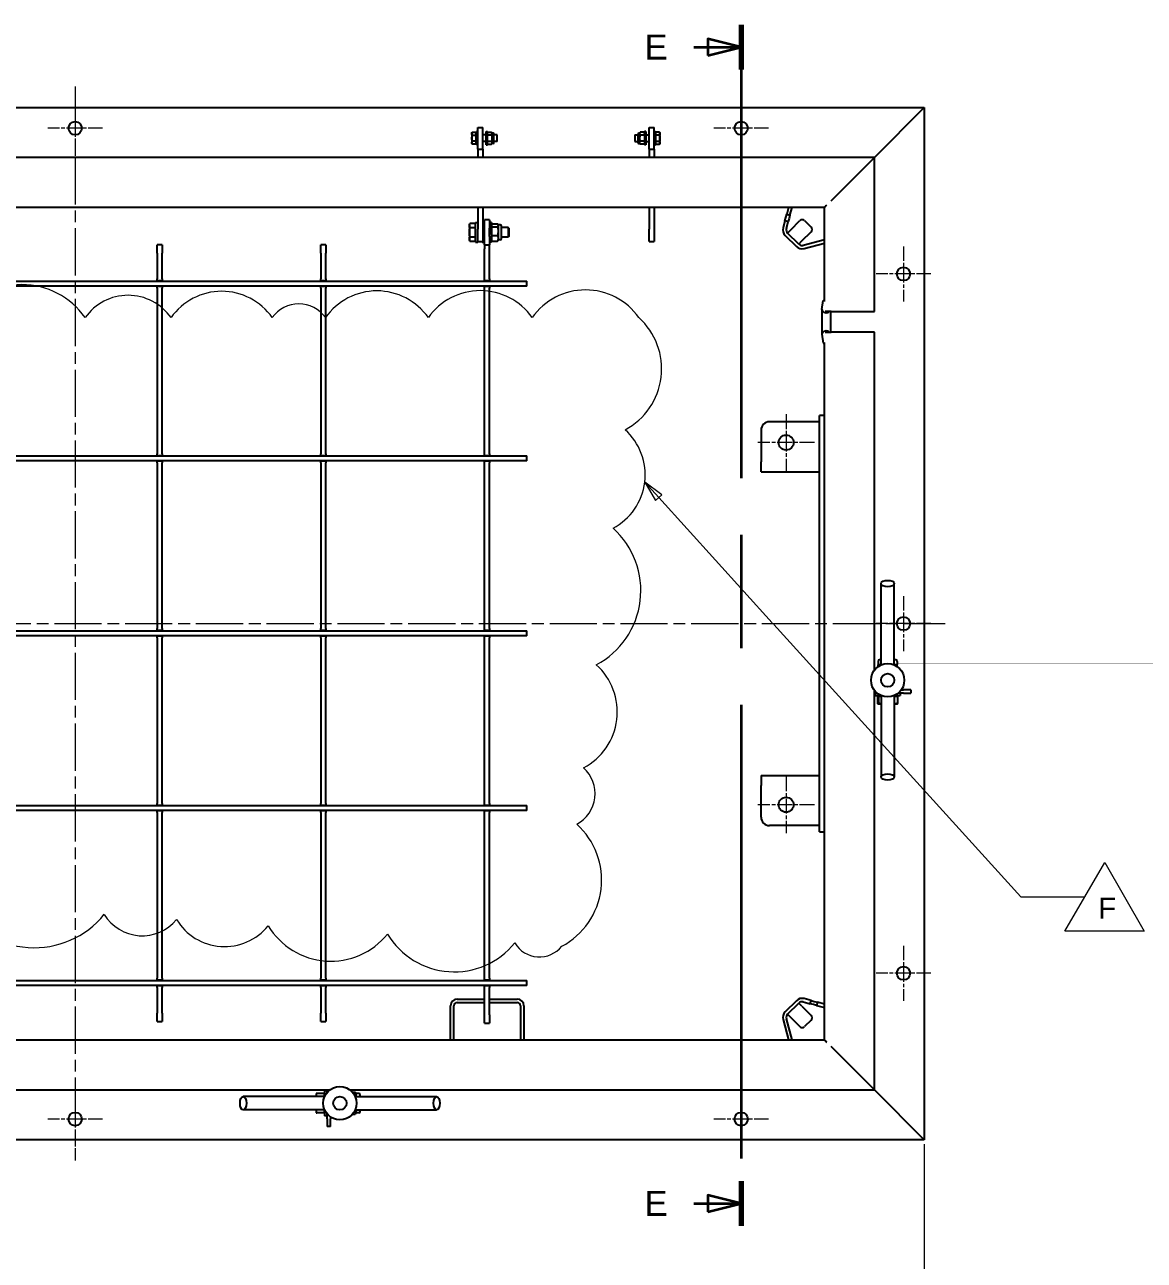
# Model space of a CAD drawing. Header units: millimetres. Extents: x 0 to 5890, y 0 to 4150.
# Drawn here: x 1560 to 2904, y 1431 to 2915 of the extents above; entities that cross this region are included whole.
import ezdxf

# ---------------------------------------------------------------- set-up
doc = ezdxf.new("R2010")
doc.units = ezdxf.units.MM
doc.header["$LTSCALE"] = 10
doc.linetypes.add('CHAIN', pattern=[0.3543, 0.2362, -0.0295, 0.0591, -0.0295])
for name, color, linetype, lineweight in [('Center Mark', 7, 'Continuous', 18), ('Centerline', 7, 'Continuous', 18), ('Dimension', 7, 'Continuous', 18), ('Section Line', 7, 'CHAIN', 35), ('Symbol', 7, 'Continuous', 18), ('Visible', 7, 'Continuous', 25)]:
    doc.layers.add(name, color=color, linetype=linetype, lineweight=lineweight)
doc.styles.add('Note Text', font='arial.ttf')
doc.styles.add('Title', font='arial.ttf')
doc.dimstyles.new('Default - Method 2b', dxfattribs={"dimscale": 10, "dimtxt": 3, "dimasz": 2.5, "dimexe": 3, "dimexo": 0.5, "dimgap": 0.7, "dimtad": 0, "dimtoh": 1, "dimdec": 1, "dimrnd": 1e-08, "dimtxsty": 'Title', "dimcen": 0.09, "dimdle": 10, "dimclrd": 256, "dimclre": 256, "dimclrt": 7, "dimadec": 0, "dimazin": 2, "dimtfac": 0.833333, "dimtdec": 1, "dimtmove": 0, "dimatfit": 3, "dimfxl": 1, "dimtolj": 1, "dimlwd": -1, "dimlwe": -1, "dimarcsym": 0})

# ---------------------------------------------------------------- blocks, each defined once
blk = doc.blocks.new('2dTransSection0')
at = {"layer": 'Section Line', "linetype": 'CHAIN', "ltscale": 23.058949}
blk.add_line((242.02, 291.46), (242.02, 147.2), dxfattribs=at)
at = {"layer": 'Section Line', "linetype": 'Continuous', "lineweight": 70}
for p, q in [((242.02, 291.46), (242.02, 286.09)), ((242.02, 152.57), (242.02, 147.2))]:
    blk.add_line(p, q, dxfattribs=at)
at = {"layer": 'Section Line', "linetype": 'Continuous'}
for p, q in [((242.02, 288.77), (238.02, 289.77)), ((238.02, 289.77), (238.02, 287.77)), ((236.35, 288.77), (238.02, 288.77)), ((238.02, 288.77), (242.02, 288.77)), ((238.02, 287.77), (242.02, 288.77)), ((242.02, 149.89), (238.02, 150.89)), ((238.02, 150.89), (238.02, 148.89)), ((236.35, 149.89), (238.02, 149.89)), ((238.02, 149.89), (242.02, 149.89)), ((238.02, 148.89), (242.02, 149.89))]:
    blk.add_line(p, q, dxfattribs=at)
at = {"layer": 'Section Line', "linetype": 'Continuous', "flags": 128}
for points in [[(238.02, 287.77), (242.02, 288.77), (238.02, 289.77), (238.02, 287.77)], [(238.02, 148.89), (242.02, 149.89), (238.02, 150.89), (238.02, 148.89)]]:
    blk.add_lwpolyline(points, dxfattribs=at)
at = {"layer": 'Section Line'}
for points in [[(238.02, 287.77), (242.02, 288.77), (238.02, 289.77), (238.02, 287.77)], [(238.02, 148.89), (242.02, 149.89), (238.02, 150.89), (238.02, 148.89)]]:
    blk.add_solid(points, dxfattribs=at)
at = {"layer": 'Section Line', "char_height": 3, "attachment_point": 7, "style": 'Title'}
for insert in [(230.4, 287.27), (230.4, 148.39)]:
    blk.add_mtext('E', dxfattribs=dict(at, insert=insert))
blk = doc.blocks.new('*D26')
at = {"layer": 'Defpoints', "color": 0, "transparency": 16777216}
for p in [(600.2, 1575.2), (2640.2, 1575.2), (2640.2, 1370.8)]:
    blk.add_point(p, dxfattribs=at)
at = {"layer": 'Dimension', "transparency": 16777216}
for p, q in [((600.2, 1570.2), (600.2, 1340.8)), ((2640.2, 1570.2), (2640.2, 1340.8)), ((625.2, 1370.8), (2615.2, 1370.8))]:
    blk.add_line(p, q, dxfattribs=at)
for points in [[(625.2, 1374.9), (625.2, 1366.6), (600.2, 1370.8)], [(2615.2, 1374.9), (2615.2, 1366.6), (2640.2, 1370.8)]]:
    blk.add_solid(points, dxfattribs=at)
at = {"layer": 'Dimension', "color": 7, "transparency": 16777216, "insert": (1575.2, 1377.8), "char_height": 30, "attachment_point": 7, "style": 'Title'}
blk.add_mtext('\\A1;2040', dxfattribs=at)
blk = doc.blocks.new('RevisionCloud11')
at = {"layer": 'Symbol'}
for centre, radius, start, end in [((155.62, 250.97), 9.27, 35, 145), ((168.38, 252.66), 6.3, 35, 145), ((179.62, 252.02), 7.42, 35, 145), ((198.27, 251.95), 7.54, 35, 145), ((210.68, 251.91), 7.61, 35, 145), ((223.33, 251.79), 7.82, 35, 145), ((188.89, 254.04), 3.9, 35, 145), ((224.19, 250.12), 8.28, 298.0144, 48.0144), ((223.21, 237.4), 7.28, 298.0144, 48.0144), ((219.89, 223.48), 10.08, 298.0144, 48.0144), ((219.53, 208.92), 7.61, 298.0144, 48.0144), ((220.32, 199.11), 4.16, 298.0144, 48.0144), ((216.24, 188.73), 9.02, 298.0144, 48.0144), ((157.12, 191.41), 10.81, 211.0061, 321.0061), ((170.07, 187.34), 5.31, 211.0061, 321.0061), ((179.97, 187.47), 6.74, 211.0061, 321.0061), ((192.73, 187.75), 8.77, 211.0061, 321.0061), ((207.56, 187.05), 9.35, 211.0061, 321.0061), ((217.79, 182.95), 3.46, 211.0061, 321.0061)]:
    blk.add_arc(centre, radius, start, end, dxfattribs=at)
blk = doc.blocks.new('Revision Tag1')
at = {"layer": 'Symbol'}
for p, q in [((232.12, 234.66), (230.44, 236.52)), ((232.49, 235), (230.44, 236.52)), ((230.44, 236.52), (231.75, 234.33)), ((231.75, 234.33), (232.49, 235)), ((232.12, 234.66), (245.76, 219.62)), ((245.95, 219.42), (275.61, 186.72)), ((280.92, 182.6), (285.69, 190.85)), ((285.69, 190.85), (290.45, 182.6)), ((275.61, 186.72), (283.31, 186.72)), ((290.45, 182.6), (280.92, 182.6))]:
    blk.add_line(p, q, dxfattribs=at)
at = {"layer": 'Symbol', "flags": 128}
blk.add_lwpolyline([(232.49, 235), (230.44, 236.52), (231.75, 234.33), (232.49, 235)], dxfattribs=at)
at = {"layer": 'Symbol'}
blk.add_solid([(232.49, 235), (230.44, 236.52), (231.75, 234.33), (232.49, 235)], dxfattribs=at)
at = {"layer": 'Symbol', "color": 1, "true_color": 0xff0000, "insert": (284.92, 184.1), "char_height": 2.5, "attachment_point": 7, "style": 'Note Text'}
blk.add_mtext('F', dxfattribs=at)

msp = doc.modelspace()

# ---------------------------------------------------------------- linework, layer by layer
at = {"layer": 'Center Mark', "linetype": 'CHAIN', "ltscale": 7.333869}
for p, q in [((1620.23, 2823.22), (1620.23, 2757.22)), ((2420.23, 2823.22), (2420.23, 2757.22)), ((1653.23, 2790.22), (1587.23, 2790.22)), ((2453.23, 2790.22), (2387.23, 2790.22)), ((2615.23, 2648.22), (2615.23, 2582.22)), ((2648.23, 2615.22), (2582.23, 2615.22)), ((2615.23, 2228.22), (2615.23, 2162.22)), ((2648.23, 2195.22), (2582.23, 2195.22)), ((2615.23, 1808.22), (2615.23, 1742.22)), ((2648.23, 1775.22), (2582.23, 1775.22)), ((1620.23, 1633.22), (1620.23, 1567.22)), ((2420.23, 1633.22), (2420.23, 1567.22)), ((1653.23, 1600.22), (1587.23, 1600.22)), ((2453.23, 1600.22), (2387.23, 1600.22))]:
    msp.add_line(p, q, dxfattribs=at)
at = {"layer": 'Center Mark', "linetype": 'CHAIN', "ltscale": 7.55611}
for p, q in [((2474.23, 2446.72), (2474.23, 2378.72)), ((2508.23, 2412.72), (2440.23, 2412.72)), ((2474.23, 2011.72), (2474.23, 1943.72)), ((2508.23, 1977.72), (2440.23, 1977.72))]:
    msp.add_line(p, q, dxfattribs=at)
at = {"layer": 'Centerline', "linetype": 'CHAIN', "ltscale": 23.990969}
for p, q in [((1620.23, 2840.22), (1620.23, 1550.22)), ((575.23, 2195.22), (2665.23, 2195.22))]:
    msp.add_line(p, q, dxfattribs=at)
at = {"layer": 'Visible'}
for p, q in [((600.23, 2815.22), (2640.23, 2815.22)), ((2640.23, 2815.22), (2580.23, 2755.22)), ((2580.23, 2755.22), (2640.23, 2815.22)), ((2640.23, 2815.22), (2640.23, 1575.22)), ((2103.73, 2765.22), (2103.73, 2791.22)), ((2103.73, 2791.22), (2109.73, 2791.22)), ((2109.73, 2765.22), (2109.73, 2791.22)), ((2309.73, 2765.22), (2309.73, 2791.22)), ((2309.73, 2791.22), (2315.73, 2791.22)), ((2315.73, 2765.22), (2315.73, 2791.22)), ((2096.83, 2784.42), (2097.19, 2785.41)), ((2096.83, 2784.42), (2096.83, 2772.02)), ((2097.19, 2785.41), (2101.53, 2785.41)), ((2097.19, 2781.82), (2101.53, 2781.82)), ((2101.53, 2785.41), (2101.53, 2781.82)), ((2102.13, 2784.42), (2101.53, 2784.42)), ((2101.53, 2781.82), (2101.53, 2774.63)), ((2102.13, 2786.22), (2102.13, 2770.22)), ((2103.73, 2786.22), (2102.13, 2786.22)), ((2113.73, 2782.22), (2109.73, 2782.22)), ((2113.73, 2770.22), (2113.73, 2786.22)), ((2113.73, 2786.22), (2115.33, 2786.22)), ((2115.33, 2770.22), (2115.33, 2786.22)), ((2115.33, 2784.45), (2115.68, 2785.41)), ((2115.68, 2785.41), (2120.48, 2785.41)), ((2120.48, 2781.82), (2115.68, 2781.82)), ((2120.83, 2784.45), (2120.48, 2785.41)), ((2120.83, 2784.45), (2120.83, 2783.61)), ((2122.21, 2784.45), (2120.83, 2784.45)), ((2120.83, 2783.61), (2120.83, 2778.22)), ((2120.83, 2778.22), (2120.83, 2772.83)), ((2123.33, 2773.11), (2123.33, 2783.33)), ((2127.13, 2782.22), (2123.33, 2782.22)), ((2127.13, 2774.22), (2127.13, 2782.22)), ((2292.33, 2782.22), (2292.33, 2774.22)), ((2292.33, 2782.22), (2296.13, 2782.22)), ((2296.13, 2783.33), (2296.13, 2773.11)), ((2297.24, 2784.45), (2298.63, 2784.45)), ((2298.63, 2784.45), (2298.98, 2785.41)), ((2298.63, 2783.61), (2298.63, 2784.45)), ((2298.63, 2778.22), (2298.63, 2783.61)), ((2298.63, 2772.83), (2298.63, 2778.22)), ((2303.78, 2785.41), (2298.98, 2785.41)), ((2303.78, 2781.82), (2298.98, 2781.82)), ((2304.13, 2784.45), (2303.78, 2785.41)), ((2304.13, 2786.22), (2304.13, 2770.22)), ((2305.73, 2786.22), (2304.13, 2786.22)), ((2305.73, 2786.22), (2305.73, 2770.22)), ((2305.73, 2782.22), (2309.73, 2782.22)), ((2315.73, 2786.22), (2317.33, 2786.22)), ((2317.33, 2770.22), (2317.33, 2786.22)), ((2317.33, 2784.42), (2317.93, 2784.42)), ((2322.27, 2785.41), (2317.93, 2785.41)), ((2317.93, 2781.82), (2317.93, 2785.41)), ((2322.27, 2781.82), (2317.93, 2781.82)), ((2317.93, 2774.63), (2317.93, 2781.82)), ((2322.63, 2784.42), (2322.27, 2785.41)), ((2322.63, 2772.02), (2322.63, 2784.42)), ((2096.83, 2772.02), (2097.19, 2771.03)), ((2101.53, 2774.63), (2097.19, 2774.63)), ((2101.53, 2771.03), (2097.19, 2771.03)), ((2101.53, 2774.63), (2101.53, 2771.03)), ((2102.13, 2772.02), (2101.53, 2772.02)), ((2103.73, 2770.22), (2102.13, 2770.22)), ((2103.73, 2765.22), (2103.73, 2755.22)), ((2103.73, 2765.22), (2109.73, 2765.22)), ((2113.73, 2774.22), (2109.73, 2774.22)), ((2109.73, 2765.22), (2109.73, 2755.22)), ((2113.73, 2770.22), (2115.33, 2770.22)), ((2115.33, 2771.99), (2115.68, 2771.03)), ((2115.68, 2774.63), (2120.48, 2774.63)), ((2115.68, 2771.03), (2120.48, 2771.03)), ((2120.83, 2771.99), (2120.48, 2771.03)), ((2120.83, 2772.83), (2120.83, 2771.99)), ((2122.21, 2771.99), (2120.83, 2771.99)), ((2127.13, 2774.22), (2123.33, 2774.22)), ((2292.33, 2774.22), (2296.13, 2774.22)), ((2297.24, 2771.99), (2298.63, 2771.99)), ((2298.63, 2771.99), (2298.63, 2772.83)), ((2298.63, 2771.99), (2298.98, 2771.03)), ((2303.78, 2774.63), (2298.98, 2774.63)), ((2303.78, 2771.03), (2298.98, 2771.03)), ((2304.13, 2771.99), (2303.78, 2771.03)), ((2305.73, 2770.22), (2304.13, 2770.22)), ((2305.73, 2774.22), (2309.73, 2774.22)), ((2309.73, 2765.22), (2309.73, 2755.22)), ((2309.73, 2765.22), (2315.73, 2765.22)), ((2315.73, 2770.22), (2317.33, 2770.22)), ((2315.73, 2765.22), (2315.73, 2755.22)), ((2317.33, 2772.02), (2317.93, 2772.02)), ((2317.93, 2774.63), (2322.27, 2774.63)), ((2317.93, 2771.03), (2317.93, 2774.63)), ((2317.93, 2771.03), (2322.27, 2771.03)), ((2322.63, 2772.02), (2322.27, 2771.03)), ((2580.23, 2755.22), (660.23, 2755.22)), ((2528.23, 2703.22), (2580.23, 2755.22)), ((2580.23, 2755.22), (2528.23, 2703.22)), ((2580.23, 2570.22), (2580.23, 2755.22)), ((2520.23, 2695.22), (720.23, 2695.22)), ((2103.73, 2695.22), (2103.73, 2669.22)), ((2109.73, 2695.22), (2109.73, 2669.22)), ((2309.73, 2695.22), (2309.73, 2669.22)), ((2315.73, 2695.22), (2315.73, 2669.22)), ((2473.93, 2682.98), (2474.96, 2686.85)), ((2477.2, 2695.22), (2474.96, 2686.85)), ((2474.96, 2686.85), (2478.82, 2685.81)), ((2478.82, 2685.81), (2481.35, 2695.22)), ((2520.23, 2583.22), (2520.23, 2695.22)), ((2093.73, 2674.35), (2094.25, 2675.77)), ((2093.73, 2674.35), (2093.73, 2656.1)), ((2100.63, 2675.77), (2094.25, 2675.77)), ((2100.63, 2675.77), (2100.63, 2670.5)), ((2101.23, 2674.35), (2100.63, 2674.35)), ((2101.23, 2653.22), (2101.23, 2677.22)), ((2101.23, 2677.22), (2103.73, 2677.22)), ((2109.73, 2677.22), (2111.73, 2677.22)), ((2111.73, 2670.22), (2111.73, 2680.22)), ((2117.73, 2680.22), (2111.73, 2680.22)), ((2117.73, 2680.22), (2117.73, 2670.22)), ((2120.23, 2677.22), (2117.73, 2677.22)), ((2120.23, 2677.22), (2120.23, 2653.22)), ((2120.23, 2674.36), (2120.46, 2674.99)), ((2120.74, 2675.63), (2127.71, 2675.63)), ((2120.74, 2671.9), (2127.71, 2671.9)), ((2128.23, 2674.36), (2128, 2674.99)), ((2128.23, 2674.36), (2128.23, 2673.76)), ((2130.66, 2674.36), (2128.23, 2674.36)), ((2128.23, 2673.76), (2128.23, 2666.69)), ((2132.23, 2657.65), (2132.23, 2672.79)), ((2472.89, 2679.12), (2470.65, 2670.75)), ((2472.89, 2679.12), (2473.93, 2682.98)), ((2476.75, 2678.09), (2472.89, 2679.12)), ((2474.51, 2669.71), (2476.75, 2678.09)), ((2477.79, 2681.95), (2476.75, 2678.09)), ((2478.82, 2685.81), (2477.79, 2681.95)), ((2479.82, 2668.29), (2490.78, 2679.25)), ((2496.44, 2679.25), (2504.26, 2671.43)), ((2100.63, 2670.5), (2094.25, 2670.5)), ((2094.25, 2659.95), (2100.63, 2659.95)), ((2100.63, 2670.5), (2100.63, 2659.95)), ((2100.63, 2659.95), (2100.63, 2654.67)), ((2103.73, 2654.22), (2103.73, 2669.22)), ((2109.73, 2669.22), (2109.73, 2654.22)), ((2111.73, 2660.22), (2111.73, 2670.22)), ((2111.73, 2650.22), (2111.73, 2660.22)), ((2117.73, 2660.22), (2117.73, 2670.22)), ((2117.73, 2660.22), (2117.73, 2650.22)), ((2120.74, 2661.48), (2127.71, 2661.48)), ((2128.23, 2666.69), (2128.23, 2658.15)), ((2128.23, 2658.15), (2128.23, 2656.08)), ((2140.23, 2671.22), (2132.23, 2671.22)), ((2140.23, 2659.22), (2132.23, 2659.22)), ((2140.23, 2671.22), (2140.23, 2659.22)), ((2141.23, 2670.22), (2140.23, 2671.22)), ((2141.23, 2660.22), (2140.23, 2659.22)), ((2141.23, 2670.22), (2141.23, 2660.22)), ((2309.73, 2654.22), (2309.73, 2669.22)), ((2315.73, 2669.22), (2315.73, 2654.22)), ((2473.11, 2661.57), (2486.58, 2648.1)), ((2479.82, 2668.29), (2475.93, 2664.4)), ((2489.41, 2650.93), (2475.93, 2664.4)), ((2493.3, 2654.82), (2504.26, 2665.78)), ((1718.89, 2640.22), (1718.89, 2650.22)), ((1724.89, 2650.22), (1718.89, 2650.22)), ((1724.89, 2650.22), (1724.89, 2640.22)), ((1915.23, 2640.22), (1915.23, 2650.22)), ((1921.23, 2650.22), (1915.23, 2650.22)), ((1921.23, 2650.22), (1921.23, 2640.22)), ((2093.73, 2656.1), (2094.25, 2654.67)), ((2094.25, 2654.67), (2100.63, 2654.67)), ((2101.23, 2656.1), (2100.63, 2656.1)), ((2101.23, 2653.22), (2103.73, 2653.22)), ((2103.73, 2654.22), (2109.73, 2654.22)), ((2103.73, 2653.22), (2103.73, 2654.22)), ((2109.23, 2653.22), (2109.23, 2654.22)), ((2109.23, 2653.22), (2111.73, 2653.22)), ((2111.73, 2650.22), (2111.73, 2645.22)), ((2111.73, 2650.22), (2117.73, 2650.22)), ((2111.73, 2609.22), (2111.73, 2645.22)), ((2120.23, 2653.22), (2117.73, 2653.22)), ((2117.73, 2645.22), (2117.73, 2650.22)), ((2117.73, 2609.22), (2117.73, 2645.22)), ((2120.23, 2656.08), (2120.46, 2655.45)), ((2120.74, 2654.81), (2127.71, 2654.81)), ((2128.23, 2656.08), (2128, 2655.45)), ((2130.66, 2656.08), (2128.23, 2656.08)), ((2309.73, 2654.22), (2315.73, 2654.22)), ((2489.41, 2650.93), (2493.3, 2654.82)), ((2520.23, 2656.34), (2494.72, 2649.5)), ((2495.75, 2645.64), (2520.23, 2652.2)), ((1718.89, 2640.22), (1718.89, 2609.22)), ((1724.89, 2609.22), (1724.89, 2640.22)), ((1915.23, 2640.22), (1915.23, 2609.22)), ((1921.23, 2609.22), (1921.23, 2640.22)), ((742.73, 2606.72), (2152.73, 2606.72)), ((2152.73, 2600.72), (742.73, 2600.72)), ((1718.89, 2607.22), (1718.89, 2609.22)), ((1718.89, 2607.22), (1718.89, 2606.72)), ((1718.89, 2607.22), (1724.89, 2607.22)), ((1718.89, 2600.72), (1718.89, 2600.22)), ((1724.89, 2600.22), (1718.89, 2600.22)), ((1718.89, 2598.22), (1718.89, 2600.22)), ((1718.89, 2598.22), (1718.89, 2399.22)), ((1724.89, 2609.22), (1724.89, 2607.22)), ((1724.89, 2606.72), (1724.89, 2607.22)), ((1724.89, 2600.22), (1724.89, 2600.72)), ((1724.89, 2600.22), (1724.89, 2598.22)), ((1724.89, 2399.22), (1724.89, 2598.22)), ((1915.23, 2607.22), (1915.23, 2609.22)), ((1915.23, 2607.22), (1915.23, 2606.72)), ((1915.23, 2607.22), (1921.23, 2607.22)), ((1915.23, 2600.72), (1915.23, 2600.22)), ((1921.23, 2600.22), (1915.23, 2600.22)), ((1915.23, 2598.22), (1915.23, 2600.22)), ((1915.23, 2598.22), (1915.23, 2399.22)), ((1921.23, 2609.22), (1921.23, 2607.22)), ((1921.23, 2606.72), (1921.23, 2607.22)), ((1921.23, 2600.22), (1921.23, 2600.72)), ((1921.23, 2600.22), (1921.23, 2598.22)), ((1921.23, 2399.22), (1921.23, 2598.22)), ((2111.73, 2607.22), (2111.73, 2609.22)), ((2111.73, 2607.22), (2117.73, 2607.22)), ((2111.73, 2607.22), (2111.73, 2606.72)), ((2111.73, 2600.72), (2111.73, 2600.22)), ((2111.73, 2598.22), (2111.73, 2600.22)), ((2117.73, 2600.22), (2111.73, 2600.22)), ((2111.73, 2399.22), (2111.73, 2598.22)), ((2117.73, 2609.22), (2117.73, 2607.22)), ((2117.73, 2606.72), (2117.73, 2607.22)), ((2117.73, 2600.22), (2117.73, 2600.72)), ((2117.73, 2600.22), (2117.73, 2598.22)), ((2117.73, 2399.22), (2117.73, 2598.22)), ((2152.73, 2606.72), (2162.73, 2606.72)), ((2162.73, 2600.72), (2152.73, 2600.72)), ((2162.73, 2600.72), (2162.73, 2606.72)), ((2517.14, 2572.72), (2518.93, 2583.22)), ((2518.93, 2583.22), (2521.3, 2583.22)), ((2517.14, 2572.72), (2517.14, 2542.72)), ((2528.23, 2570.22), (2521.3, 2570.22)), ((2527.73, 2570.22), (2527.73, 2545.22)), ((2528.23, 2570.22), (2580.23, 2570.22)), ((2517.14, 2542.72), (2518.93, 2532.22)), ((2521.3, 2545.22), (2528.23, 2545.22)), ((2580.23, 2545.22), (2528.23, 2545.22)), ((2580.23, 2139.22), (2580.23, 2545.22)), ((2518.93, 2532.22), (2521.3, 2532.22)), ((2520.23, 1695.22), (2520.23, 2532.22)), ((2514.23, 2437.72), (2454.23, 2437.72)), ((2514.23, 2443.22), (2514.23, 2445.22)), ((2520.23, 2445.22), (2514.23, 2445.22)), ((2514.23, 1947.22), (2514.23, 2443.22)), ((2444.23, 2427.72), (2444.23, 2389.72)), ((742.73, 2396.72), (2152.73, 2396.72)), ((2152.73, 2390.72), (742.73, 2390.72)), ((1718.89, 2397.22), (1718.89, 2399.22)), ((1718.89, 2397.22), (1718.89, 2396.72)), ((1718.89, 2397.22), (1724.89, 2397.22)), ((1718.89, 2390.72), (1718.89, 2390.22)), ((1724.89, 2390.22), (1718.89, 2390.22)), ((1718.89, 2388.22), (1718.89, 2390.22)), ((1724.89, 2399.22), (1724.89, 2397.22)), ((1724.89, 2396.72), (1724.89, 2397.22)), ((1724.89, 2390.22), (1724.89, 2390.72)), ((1724.89, 2390.22), (1724.89, 2388.22)), ((1915.23, 2397.22), (1915.23, 2399.22)), ((1915.23, 2397.22), (1915.23, 2396.72)), ((1915.23, 2397.22), (1921.23, 2397.22)), ((1915.23, 2390.72), (1915.23, 2390.22)), ((1921.23, 2390.22), (1915.23, 2390.22)), ((1915.23, 2388.22), (1915.23, 2390.22)), ((1921.23, 2399.22), (1921.23, 2397.22)), ((1921.23, 2396.72), (1921.23, 2397.22)), ((1921.23, 2390.22), (1921.23, 2390.72)), ((1921.23, 2390.22), (1921.23, 2388.22)), ((2111.73, 2397.22), (2111.73, 2399.22)), ((2111.73, 2397.22), (2117.73, 2397.22)), ((2111.73, 2397.22), (2111.73, 2396.72)), ((2111.73, 2390.72), (2111.73, 2390.22)), ((2111.73, 2388.22), (2111.73, 2390.22)), ((2117.73, 2390.22), (2111.73, 2390.22)), ((2117.73, 2399.22), (2117.73, 2397.22)), ((2117.73, 2396.72), (2117.73, 2397.22)), ((2117.73, 2390.22), (2117.73, 2390.72)), ((2117.73, 2390.22), (2117.73, 2388.22)), ((2152.73, 2396.72), (2162.73, 2396.72)), ((2162.73, 2390.72), (2152.73, 2390.72)), ((2162.73, 2390.72), (2162.73, 2396.72)), ((2444.23, 2377.72), (2444.23, 2389.72)), ((1718.89, 2388.22), (1718.89, 2189.22)), ((1724.89, 2189.22), (1724.89, 2388.22)), ((1915.23, 2388.22), (1915.23, 2189.22)), ((1921.23, 2189.22), (1921.23, 2388.22)), ((2111.73, 2189.22), (2111.73, 2388.22)), ((2117.73, 2189.22), (2117.73, 2388.22)), ((2444.23, 2377.72), (2514.23, 2377.72)), ((2588.23, 2145.55), (2588.23, 2243.41)), ((2604.23, 2145.55), (2604.23, 2243.41)), ((742.73, 2186.72), (2152.73, 2186.72)), ((1718.89, 2187.22), (1718.89, 2189.22)), ((1718.89, 2187.22), (1718.89, 2186.72)), ((1718.89, 2187.22), (1724.89, 2187.22)), ((1724.89, 2189.22), (1724.89, 2187.22)), ((1724.89, 2186.72), (1724.89, 2187.22)), ((1915.23, 2187.22), (1915.23, 2189.22)), ((1915.23, 2187.22), (1915.23, 2186.72)), ((1915.23, 2187.22), (1921.23, 2187.22)), ((1921.23, 2189.22), (1921.23, 2187.22)), ((1921.23, 2186.72), (1921.23, 2187.22)), ((2111.73, 2187.22), (2111.73, 2189.22)), ((2111.73, 2187.22), (2117.73, 2187.22)), ((2111.73, 2187.22), (2111.73, 2186.72)), ((2117.73, 2189.22), (2117.73, 2187.22)), ((2117.73, 2186.72), (2117.73, 2187.22)), ((2152.73, 2186.72), (2162.73, 2186.72)), ((2162.73, 2180.72), (2162.73, 2186.72)), ((2152.73, 2180.72), (742.73, 2180.72)), ((1718.89, 2180.72), (1718.89, 2180.22)), ((1724.89, 2180.22), (1718.89, 2180.22)), ((1718.89, 2178.22), (1718.89, 2180.22)), ((1718.89, 2178.22), (1718.89, 1979.22)), ((1724.89, 2180.22), (1724.89, 2180.72)), ((1724.89, 2180.22), (1724.89, 2178.22)), ((1724.89, 1979.22), (1724.89, 2178.22)), ((1915.23, 2180.72), (1915.23, 2180.22)), ((1921.23, 2180.22), (1915.23, 2180.22)), ((1915.23, 2178.22), (1915.23, 2180.22)), ((1915.23, 2178.22), (1915.23, 1979.22)), ((1921.23, 2180.22), (1921.23, 2180.72)), ((1921.23, 2180.22), (1921.23, 2178.22)), ((1921.23, 1979.22), (1921.23, 2178.22)), ((2111.73, 2180.72), (2111.73, 2180.22)), ((2111.73, 2178.22), (2111.73, 2180.22)), ((2117.73, 2180.22), (2111.73, 2180.22)), ((2111.73, 1979.22), (2111.73, 2178.22)), ((2117.73, 2180.22), (2117.73, 2180.72)), ((2117.73, 2180.22), (2117.73, 2178.22)), ((2117.73, 1979.22), (2117.73, 2178.22)), ((2162.73, 2180.72), (2152.73, 2180.72)), ((2584.64, 2149.93), (2584.64, 2146.22)), ((2584.64, 2146.22), (2588.23, 2146.22)), ((2584.64, 2143.52), (2584.64, 2145.57)), ((2588.23, 2151.72), (2586.43, 2151.72)), ((2606.02, 2151.72), (2604.23, 2151.72)), ((2604.23, 2146.22), (2607.81, 2146.22)), ((2607.81, 2149.93), (2607.81, 2146.22)), ((2607.81, 2143.52), (2607.81, 2145.57)), ((2580.23, 1635.22), (2580.23, 2115.22)), ((2583.59, 2111.72), (2580.23, 2111.72)), ((2581.23, 2111.72), (2581.23, 2108.72)), ((2581.23, 2108.72), (2588.23, 2108.72)), ((2584.21, 2108.12), (2584.21, 2099.38)), ((2584.21, 2108.12), (2585.13, 2108.12)), ((2584.65, 2108.72), (2584.65, 2108.12)), ((2585.13, 2108.12), (2585.13, 2099.38)), ((2585.13, 2108.12), (2588.23, 2108.12)), ((2588.23, 2108.89), (2588.23, 2011.03)), ((2604.23, 2108.89), (2604.23, 2011.03)), ((2604.23, 2108.72), (2611.23, 2108.72)), ((2604.23, 2108.12), (2608.24, 2108.12)), ((2607.8, 2108.72), (2607.8, 2108.12)), ((2608.24, 2099.38), (2608.24, 2108.12)), ((2615.2, 2111.72), (2608.87, 2111.72)), ((2611.23, 2111.72), (2611.23, 2108.72)), ((2612.59, 2115.72), (2615.2, 2115.72)), ((2624.23, 2115.72), (2615.2, 2115.72)), ((2615.2, 2111.72), (2624.23, 2111.72)), ((2624.23, 2115.72), (2624.23, 2111.72)), ((2584.65, 2098.72), (2584.62, 2098.73)), ((2584.65, 2098.72), (2588.23, 2098.72)), ((2604.23, 2098.72), (2607.8, 2098.72)), ((2607.8, 2098.72), (2607.84, 2098.73)), ((2444.23, 2012.72), (2514.23, 2012.72)), ((2444.23, 2012.72), (2444.23, 2000.72)), ((2444.23, 1962.72), (2444.23, 2000.72)), ((742.73, 1976.72), (2152.73, 1976.72)), ((1718.89, 1977.22), (1718.89, 1979.22)), ((1718.89, 1977.22), (1718.89, 1976.72)), ((1718.89, 1977.22), (1724.89, 1977.22)), ((1724.89, 1979.22), (1724.89, 1977.22)), ((1724.89, 1976.72), (1724.89, 1977.22)), ((1915.23, 1977.22), (1915.23, 1979.22)), ((1915.23, 1977.22), (1915.23, 1976.72)), ((1915.23, 1977.22), (1921.23, 1977.22)), ((1921.23, 1979.22), (1921.23, 1977.22)), ((1921.23, 1976.72), (1921.23, 1977.22)), ((2111.73, 1977.22), (2111.73, 1979.22)), ((2111.73, 1977.22), (2117.73, 1977.22)), ((2111.73, 1977.22), (2111.73, 1976.72)), ((2117.73, 1979.22), (2117.73, 1977.22)), ((2117.73, 1976.72), (2117.73, 1977.22)), ((2152.73, 1976.72), (2162.73, 1976.72)), ((2162.73, 1970.72), (2162.73, 1976.72)), ((2152.73, 1970.72), (742.73, 1970.72)), ((1718.89, 1970.72), (1718.89, 1970.22)), ((1724.89, 1970.22), (1718.89, 1970.22)), ((1718.89, 1968.22), (1718.89, 1970.22)), ((1718.89, 1968.22), (1718.89, 1769.22)), ((1724.89, 1970.22), (1724.89, 1970.72)), ((1724.89, 1970.22), (1724.89, 1968.22)), ((1724.89, 1769.22), (1724.89, 1968.22)), ((1915.23, 1970.72), (1915.23, 1970.22)), ((1921.23, 1970.22), (1915.23, 1970.22)), ((1915.23, 1968.22), (1915.23, 1970.22)), ((1915.23, 1968.22), (1915.23, 1769.22)), ((1921.23, 1970.22), (1921.23, 1970.72)), ((1921.23, 1970.22), (1921.23, 1968.22)), ((1921.23, 1769.22), (1921.23, 1968.22)), ((2111.73, 1970.72), (2111.73, 1970.22)), ((2111.73, 1968.22), (2111.73, 1970.22)), ((2117.73, 1970.22), (2111.73, 1970.22)), ((2111.73, 1769.22), (2111.73, 1968.22)), ((2117.73, 1970.22), (2117.73, 1970.72)), ((2117.73, 1970.22), (2117.73, 1968.22)), ((2117.73, 1769.22), (2117.73, 1968.22)), ((2162.73, 1970.72), (2152.73, 1970.72)), ((2514.23, 1952.72), (2454.23, 1952.72)), ((2514.23, 1945.22), (2514.23, 1947.22)), ((2514.23, 1945.22), (2520.23, 1945.22)), ((742.73, 1766.72), (2152.73, 1766.72)), ((1718.89, 1767.22), (1718.89, 1769.22)), ((1718.89, 1767.22), (1718.89, 1766.72)), ((1718.89, 1767.22), (1724.89, 1767.22)), ((1724.89, 1769.22), (1724.89, 1767.22)), ((1724.89, 1766.72), (1724.89, 1767.22)), ((1915.23, 1767.22), (1915.23, 1769.22)), ((1915.23, 1767.22), (1915.23, 1766.72)), ((1915.23, 1767.22), (1921.23, 1767.22)), ((1921.23, 1769.22), (1921.23, 1767.22)), ((1921.23, 1766.72), (1921.23, 1767.22)), ((2111.73, 1767.22), (2111.73, 1769.22)), ((2111.73, 1767.22), (2117.73, 1767.22)), ((2111.73, 1767.22), (2111.73, 1766.72)), ((2117.73, 1769.22), (2117.73, 1767.22)), ((2117.73, 1766.72), (2117.73, 1767.22)), ((2152.73, 1766.72), (2162.73, 1766.72)), ((2162.73, 1760.72), (2162.73, 1766.72)), ((2152.73, 1760.72), (742.73, 1760.72)), ((1718.89, 1760.72), (1718.89, 1760.22)), ((1724.89, 1760.22), (1718.89, 1760.22)), ((1718.89, 1758.22), (1718.89, 1760.22)), ((1718.89, 1758.22), (1718.89, 1727.22)), ((1724.89, 1760.22), (1724.89, 1760.72)), ((1724.89, 1760.22), (1724.89, 1758.22)), ((1724.89, 1727.22), (1724.89, 1758.22)), ((1915.23, 1760.72), (1915.23, 1760.22)), ((1921.23, 1760.22), (1915.23, 1760.22)), ((1915.23, 1758.22), (1915.23, 1760.22)), ((1915.23, 1758.22), (1915.23, 1727.22)), ((1921.23, 1760.22), (1921.23, 1760.72)), ((1921.23, 1760.22), (1921.23, 1758.22)), ((1921.23, 1727.22), (1921.23, 1758.22)), ((2111.73, 1760.72), (2111.73, 1760.22)), ((2111.73, 1758.22), (2111.73, 1760.22)), ((2117.73, 1760.22), (2111.73, 1760.22)), ((2111.73, 1725.22), (2111.73, 1758.22)), ((2117.73, 1760.22), (2117.73, 1760.72)), ((2117.73, 1760.22), (2117.73, 1758.22)), ((2117.73, 1725.22), (2117.73, 1758.22)), ((2162.73, 1760.72), (2152.73, 1760.72)), ((2079.23, 1744.22), (2111.73, 1744.22)), ((2079.23, 1740.22), (2111.73, 1740.22)), ((2117.73, 1744.22), (2151.23, 1744.22)), ((2117.73, 1740.22), (2151.23, 1740.22)), ((2486.58, 1742.34), (2473.11, 1728.87)), ((2475.93, 1726.04), (2489.41, 1739.51)), ((2493.3, 1735.62), (2489.41, 1739.51)), ((2494.72, 1740.94), (2503.09, 1738.69)), ((2504.13, 1742.56), (2495.75, 1744.8)), ((2503.09, 1738.69), (2504.13, 1742.56)), ((2506.95, 1737.66), (2503.09, 1738.69)), ((2504.13, 1742.56), (2507.99, 1741.52)), ((2510.82, 1736.62), (2506.95, 1737.66)), ((2507.99, 1741.52), (2511.85, 1740.49)), ((2511.85, 1740.49), (2510.82, 1736.62)), ((2510.82, 1736.62), (2520.23, 1734.1)), ((2520.23, 1738.24), (2511.85, 1740.49)), ((1718.89, 1717.22), (1718.89, 1727.22)), ((1724.89, 1727.22), (1724.89, 1717.22)), ((1915.23, 1717.22), (1915.23, 1727.22)), ((1921.23, 1727.22), (1921.23, 1717.22)), ((2071.23, 1695.22), (2071.23, 1736.22)), ((2075.23, 1695.22), (2075.23, 1736.22)), ((2111.73, 1715.22), (2111.73, 1725.22)), ((2117.73, 1725.22), (2117.73, 1715.22)), ((2155.23, 1736.22), (2155.23, 1695.22)), ((2159.23, 1736.22), (2159.23, 1695.22)), ((2475.93, 1726.04), (2479.82, 1722.15)), ((2479.82, 1722.15), (2490.78, 1711.19)), ((2493.3, 1735.62), (2504.26, 1724.66)), ((1718.89, 1717.22), (1724.89, 1717.22)), ((1915.23, 1717.22), (1921.23, 1717.22)), ((2111.73, 1715.22), (2117.73, 1715.22)), ((2470.65, 1719.69), (2477.2, 1695.22)), ((2481.35, 1695.22), (2474.51, 1720.73)), ((2504.26, 1719.01), (2496.44, 1711.19)), ((720.23, 1695.22), (2520.23, 1695.22)), ((2528.23, 1687.22), (2580.23, 1635.22)), ((2580.23, 1635.22), (2528.23, 1687.22)), ((1314.23, 1635.22), (1926.23, 1635.22)), ((1919.73, 1634.22), (1919.73, 1627.22)), ((1922.73, 1634.22), (1919.73, 1634.22)), ((1922.73, 1631.86), (1922.73, 1635.22)), ((1950.23, 1635.22), (2580.23, 1635.22)), ((1953.1, 1632.6), (1956.57, 1632.6)), ((1957.23, 1630.8), (1956.57, 1632.6)), ((2640.23, 1575.22), (2580.23, 1635.22)), ((2580.23, 1635.22), (2640.23, 1575.22)), ((1919.9, 1627.22), (1822.04, 1627.22)), ((1910.38, 1630.8), (1909.73, 1630.8)), ((1909.73, 1630.8), (1909.73, 1627.22)), ((1909.73, 1630.8), (1909.73, 1630.8)), ((1919.13, 1630.8), (1910.38, 1630.8)), ((1919.13, 1630.8), (1919.13, 1627.22)), ((1919.73, 1630.8), (1919.13, 1630.8)), ((1956.56, 1627.22), (2054.41, 1627.22)), ((1957.23, 1630.8), (1957.23, 1629.25)), ((1960.93, 1630.8), (1957.23, 1630.8)), ((1957.23, 1629.25), (1957.23, 1627.22)), ((1962.73, 1627.22), (1962.73, 1629.01)), ((1919.9, 1611.22), (1822.04, 1611.22)), ((1909.73, 1611.22), (1909.73, 1607.65)), ((1909.73, 1607.65), (1909.73, 1607.64)), ((1909.73, 1607.64), (1910.38, 1607.64)), ((1919.13, 1607.64), (1910.38, 1607.64)), ((1919.13, 1611.22), (1919.13, 1607.64)), ((1919.73, 1607.65), (1919.13, 1607.65)), ((1919.73, 1611.22), (1919.73, 1604.22)), ((1922.73, 1604.22), (1919.73, 1604.22)), ((1922.73, 1600.25), (1922.73, 1606.58)), ((1926.73, 1602.86), (1926.73, 1600.25)), ((1953.1, 1605.85), (1956.57, 1605.85)), ((1956.56, 1611.22), (2054.41, 1611.22)), ((1957.23, 1607.64), (1956.57, 1605.85)), ((1957.23, 1611.22), (1957.23, 1609.19)), ((1957.23, 1609.19), (1957.23, 1607.64)), ((1960.93, 1607.64), (1957.23, 1607.64)), ((1962.73, 1609.43), (1962.73, 1611.22)), ((1922.73, 1600.25), (1922.73, 1591.22)), ((1926.73, 1591.22), (1922.73, 1591.22)), ((1926.73, 1591.22), (1926.73, 1600.25)), ((2640.23, 1575.22), (600.23, 1575.22))]:
    msp.add_line(p, q, dxfattribs=at)
for centre, radius in [((1620.23, 2790.22), 8), ((2420.23, 2790.22), 8), ((2615.23, 2615.22), 8), ((2474.23, 2412.72), 9), ((2615.23, 2195.22), 8), ((2596.23, 2127.22), 20), ((2596.23, 2127.22), 8), ((2474.23, 1977.72), 9), ((2615.23, 1775.22), 8), ((1938.23, 1619.22), 20), ((1938.23, 1619.22), 8), ((1620.23, 1600.22), 8), ((2420.23, 1600.22), 8)]:
    msp.add_circle(centre, radius, dxfattribs=at)
for centre, radius, start, end in [((2122.21, 2783.33), 1.11, 0, 90), ((2297.24, 2783.33), 1.11, 90, 180), ((2122.21, 2773.11), 1.11, 270, 0), ((2297.24, 2773.11), 1.11, 180, 270), ((2130.66, 2672.79), 1.57, 0, 90), ((2493.61, 2676.42), 4, 45, 135), ((2501.43, 2668.61), 4, 315, 45), ((2130.66, 2657.65), 1.57, 270, 0), ((2479.82, 2668.29), 9.5, 165, 225), ((2479.82, 2668.29), 5.5, 165, 225), ((2493.3, 2654.82), 9.5, 225, 285), ((2493.3, 2654.82), 5.5, 225, 285), ((2522.43, 2574.22), 5.5, 195.82662, 313.34176), ((2522.43, 2541.22), 5.5, 46.65824, 164.17338), ((2454.23, 2427.72), 10, 90, 180), ((2586.43, 2149.93), 1.79, 90, 180), ((2606.02, 2149.93), 1.79, 0, 90), ((2454.23, 1962.72), 10, 180, 270), ((2079.23, 1736.22), 8, 90, 180), ((2079.23, 1736.22), 4, 90, 180), ((2151.23, 1736.22), 8, 0, 90), ((2151.23, 1736.22), 4, 0, 90), ((2493.3, 1735.62), 9.5, 75, 135), ((2493.3, 1735.62), 5.5, 75, 135), ((2479.82, 1722.15), 9.5, 135, 195), ((2479.82, 1722.15), 5.5, 135, 195), ((2501.43, 1721.84), 4, 315, 45), ((2493.61, 1714.02), 4, 225, 315), ((1960.93, 1629.01), 1.79, 0, 90), ((1960.93, 1609.43), 1.79, 270, 0)]:
    msp.add_arc(centre, radius, start, end, dxfattribs=at)
for centre, major_axis in [((2596.23, 2243.41), (8, 0)), ((2596.23, 2011.03), (-8, 0)), ((1822.04, 1619.22), (0, 8)), ((2054.41, 1619.22), (0, -8))]:
    msp.add_ellipse(centre, major_axis=major_axis, ratio=0.4766825, dxfattribs=at)
for points, weights in [([(2097.19, 2781.82), (2096.53, 2783.61), (2097.19, 2785.41)], [1, 1.15470053838, 1]), ([(2097.19, 2774.63), (2096.53, 2778.22), (2097.19, 2781.82)], [1, 1.15470053838, 1]), ([(2115.33, 2783.61), (2115.33, 2784.45), (2115.68, 2785.41)], [1, 1.0379548493, 1]), ([(2115.68, 2781.82), (2115.33, 2782.78), (2115.33, 2783.61)], [1, 1.0379548493, 1]), ([(2115.33, 2778.22), (2115.33, 2779.89), (2115.68, 2781.82)], [1, 1.0379548493, 1]), ([(2115.68, 2774.63), (2115.33, 2776.55), (2115.33, 2778.22)], [1, 1.0379548493, 1]), ([(2120.48, 2785.41), (2120.83, 2784.45), (2120.83, 2783.61)], [1, 1.0379548493, 1]), ([(2120.83, 2783.61), (2120.83, 2782.78), (2120.48, 2781.82)], [1, 1.0379548493, 1]), ([(2120.48, 2781.82), (2120.83, 2779.89), (2120.83, 2778.22)], [1, 1.0379548493, 1]), ([(2120.83, 2778.22), (2120.83, 2776.55), (2120.48, 2774.63)], [1, 1.0379548493, 1]), ([(2298.63, 2783.61), (2298.63, 2784.45), (2298.98, 2785.41)], [1, 1.0379548493, 1]), ([(2298.98, 2781.82), (2298.63, 2782.78), (2298.63, 2783.61)], [1, 1.0379548493, 1]), ([(2298.63, 2778.22), (2298.63, 2779.89), (2298.98, 2781.82)], [1, 1.0379548493, 1]), ([(2298.98, 2774.63), (2298.63, 2776.55), (2298.63, 2778.22)], [1, 1.0379548493, 1]), ([(2303.78, 2785.41), (2304.13, 2784.45), (2304.13, 2783.61)], [1, 1.0379548493, 1]), ([(2304.13, 2783.61), (2304.13, 2782.78), (2303.78, 2781.82)], [1, 1.0379548493, 1]), ([(2303.78, 2781.82), (2304.13, 2779.89), (2304.13, 2778.22)], [1, 1.0379548493, 1]), ([(2304.13, 2778.22), (2304.13, 2776.55), (2303.78, 2774.63)], [1, 1.0379548493, 1]), ([(2322.27, 2785.41), (2322.92, 2783.61), (2322.27, 2781.82)], [1, 1.15470053838, 1]), ([(2322.27, 2781.82), (2322.92, 2778.22), (2322.27, 2774.63)], [1, 1.15470053838, 1]), ([(2097.19, 2771.03), (2096.53, 2772.83), (2097.19, 2774.63)], [1, 1.15470053838, 1]), ([(2115.33, 2772.83), (2115.33, 2773.66), (2115.68, 2774.63)], [1, 1.0379548493, 1]), ([(2115.68, 2771.03), (2115.33, 2771.99), (2115.33, 2772.83)], [1, 1.0379548493, 1]), ([(2120.48, 2774.63), (2120.83, 2773.66), (2120.83, 2772.83)], [1, 1.0379548493, 1]), ([(2120.83, 2772.83), (2120.83, 2771.99), (2120.48, 2771.03)], [1, 1.0379548493, 1]), ([(2298.63, 2772.83), (2298.63, 2773.66), (2298.98, 2774.63)], [1, 1.0379548493, 1]), ([(2298.98, 2771.03), (2298.63, 2771.99), (2298.63, 2772.83)], [1, 1.0379548493, 1]), ([(2303.78, 2774.63), (2304.13, 2773.66), (2304.13, 2772.83)], [1, 1.0379548493, 1]), ([(2304.13, 2772.83), (2304.13, 2771.99), (2303.78, 2771.03)], [1, 1.0379548493, 1]), ([(2322.27, 2774.63), (2322.92, 2772.83), (2322.27, 2771.03)], [1, 1.15470053838, 1]), ([(2094.25, 2670.5), (2093.29, 2673.13), (2094.25, 2675.77)], [1, 1.15470053838, 1]), ([(2120.23, 2673.76), (2120.23, 2674.63), (2120.74, 2675.63)], [1, 1.0379548493, 1]), ([(2120.74, 2671.9), (2120.23, 2672.9), (2120.23, 2673.76)], [1, 1.0379548493, 1]), ([(2120.23, 2666.69), (2120.23, 2669.11), (2120.74, 2671.9)], [1, 1.0379548493, 1]), ([(2127.71, 2675.63), (2128.23, 2674.63), (2128.23, 2673.76)], [1, 1.0379548493, 1]), ([(2128.23, 2673.76), (2128.23, 2672.9), (2127.71, 2671.9)], [1, 1.0379548493, 1]), ([(2127.71, 2671.9), (2128.23, 2669.11), (2128.23, 2666.69)], [1, 1.0379548493, 1]), ([(2094.25, 2659.95), (2093.29, 2665.22), (2094.25, 2670.5)], [1, 1.15470053838, 1]), ([(2094.25, 2654.67), (2093.29, 2657.31), (2094.25, 2659.95)], [1, 1.15470053838, 1]), ([(2120.74, 2661.48), (2120.23, 2664.27), (2120.23, 2666.69)], [1, 1.0379548493, 1]), ([(2120.23, 2658.15), (2120.23, 2659.69), (2120.74, 2661.48)], [1, 1.0379548493, 1]), ([(2120.74, 2654.81), (2120.23, 2656.6), (2120.23, 2658.15)], [1, 1.0379548493, 1]), ([(2128.23, 2666.69), (2128.23, 2664.27), (2127.71, 2661.48)], [1, 1.0379548493, 1]), ([(2127.71, 2661.48), (2128.23, 2659.69), (2128.23, 2658.15)], [1, 1.0379548493, 1]), ([(2128.23, 2658.15), (2128.23, 2656.6), (2127.71, 2654.81)], [1, 1.0379548493, 1]), ([(2120.46, 2655.45), (2120.57, 2655.14), (2120.74, 2654.81)], [1.01665029593, 1.01233190662, 1]), ([(2127.71, 2654.81), (2127.88, 2655.14), (2128, 2655.45)], [1, 1.01233190662, 1.01665029593]), ([(2584.64, 2146.22), (2584.64, 2146.22), (2584.64, 2145.57)], [1, 1.0379548493, 1]), ([(2584.64, 2145.57), (2586.54, 2145.97), (2588.23, 2146.12)], [1, 1.02288649457, 1.01817221383]), ([(2604.23, 2146.12), (2605.91, 2145.97), (2607.81, 2145.57)], [1.01817221383, 1.02288649457, 1]), ([(2607.81, 2145.57), (2607.81, 2146.22), (2607.81, 2146.22)], [1, 1.0379548493, 1]), ([(2585.13, 2099.38), (2584.67, 2098.16), (2584.21, 2099.38)], [1, 1.15470053838, 1]), ([(2588.23, 2098.88), (2586.76, 2099.04), (2585.13, 2099.38)], [1.05710828334, 1.03778105066, 1]), ([(2608.24, 2099.38), (2606.1, 2098.91), (2604.23, 2098.78)], [1, 1.05441190223, 1.07054785358]), ([(2607.84, 2098.73), (2608.02, 2098.8), (2608.24, 2099.38)], [1.07609286977, 1.06748821141, 1]), ([(1956.57, 1632.6), (1957.23, 1630.8), (1957.23, 1629.25)], [1, 1.0379548493, 1]), ([(1909.83, 1627.22), (1909.98, 1628.9), (1910.38, 1630.8)], [1.06460276084, 1.0459492628, 1]), ([(1957.23, 1629.25), (1957.23, 1628.27), (1956.97, 1627.22)], [1, 1.023790745, 1.0177566029]), ([(1910.38, 1607.64), (1909.98, 1609.54), (1909.83, 1611.22)], [1, 1.0459492628, 1.06460276084]), ([(1957.23, 1609.19), (1957.23, 1607.64), (1956.57, 1605.85)], [1, 1.0379548493, 1]), ([(1956.97, 1611.22), (1957.23, 1610.18), (1957.23, 1609.19)], [1.0177566029, 1.023790745, 1])]:
    msp.add_rational_spline(points, weights, degree=2, dxfattribs=at)
for points in [[(2520.23, 2695.22), (2520.23, 2695.22), (2520.76, 2695.62), (2521.55, 2696.4), (2521.7, 2696.55), (2522.25, 2697.12), (2522.67, 2697.6), (2523.11, 2698.11)], [(2520.23, 2695.22), (2520.23, 2695.22), (2520.63, 2695.76), (2521.41, 2696.55), (2521.56, 2696.69), (2522.13, 2697.24), (2522.6, 2697.66), (2523.11, 2698.1)], [(2520.23, 1695.22), (2520.23, 1695.22), (2520.76, 1694.82), (2521.55, 1694.04), (2521.7, 1693.89), (2522.25, 1693.32), (2522.67, 1692.84), (2523.11, 1692.33)], [(2520.23, 1695.22), (2520.23, 1695.22), (2520.63, 1694.69), (2521.41, 1693.9), (2521.56, 1693.75), (2522.13, 1693.2), (2522.6, 1692.78), (2523.11, 1692.34)]]:
    msp.add_open_spline(points, degree=3, knots=[0, 0, 0, 0, 0.27672696, 0.27672696, 0.33663418, 0.33663418, 0.49173782, 0.49173782, 0.49173782, 0.49173782], dxfattribs=at)

# ---------------------------------------------------------------- block references
at = {"layer": 'Section Line', "xscale": 10, "yscale": 10, "zscale": 10}
msp.add_blockref('2dTransSection0', (0, 0), dxfattribs=at)
at = {"layer": 'Symbol', "xscale": 10, "yscale": 10, "zscale": 10}
for name in ['RevisionCloud11', 'Revision Tag1']:
    msp.add_blockref(name, (0, 0), dxfattribs=at)

# ---------------------------------------------------------------- dimensions: what is measured, and where the dimension line sits
at = {"layer": 'Dimension'}
dim = msp.add_linear_dim(base=(2640.23, 1370.75), p1=(600.23, 1575.22), p2=(2640.23, 1575.22), dimstyle='Default - Method 2b', override={"dimgap": 0.7, "dimtad": 1, "dimtoh": 0, "dimdec": 1, "dimtol": 0, "dimlim": 0, "dimtp": 0, "dimtm": 0, "dimtdec": 1, "dimtofl": 0, "dimatfit": 1}, dxfattribs=at)
dim.commit()
dim.dimension.update_dxf_attribs({"geometry": '*D26', "text_midpoint": (1620.23, 1370.75), "dimtype": 160})

doc.saveas('drawing.dxf')
